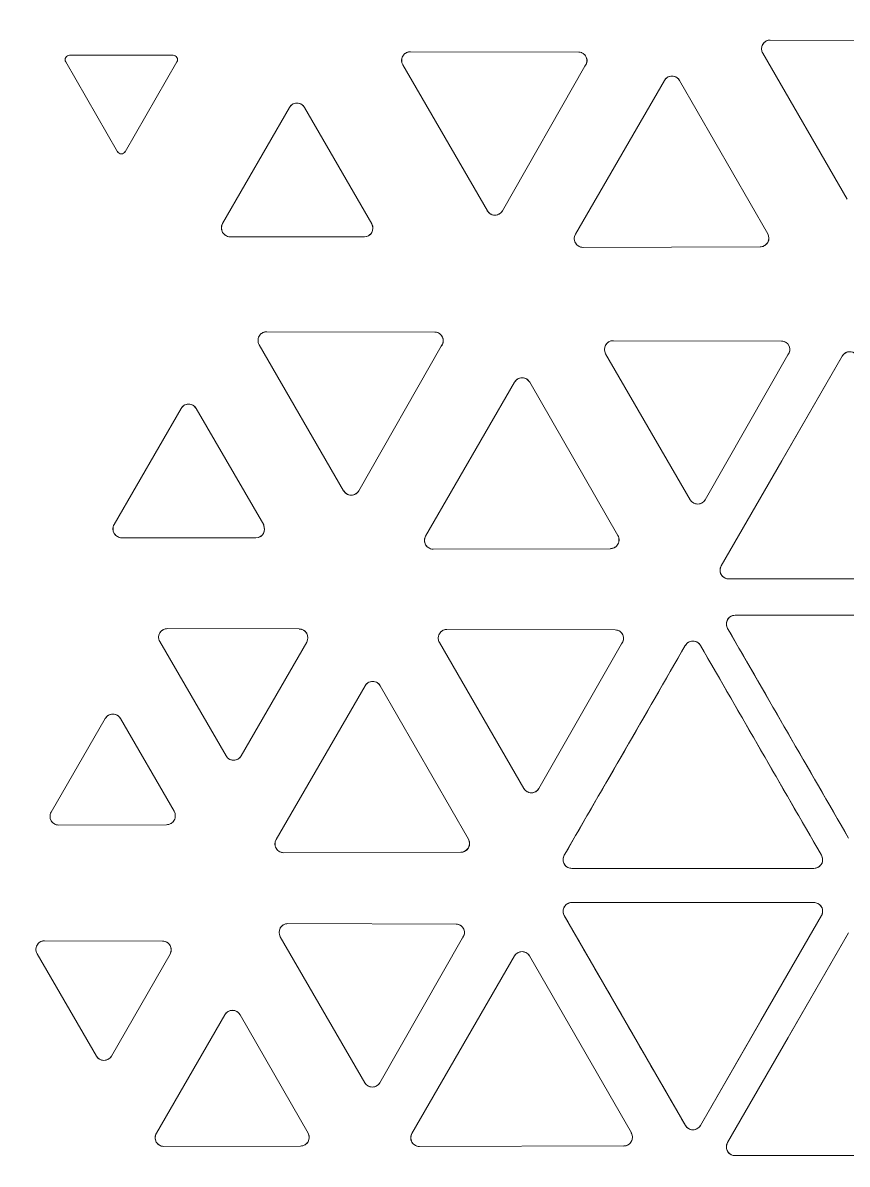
# Model space of a CAD drawing. Header units: millimetres. Extents: x 177 to 25619, y -4018 to 1995.
# Drawn here: x 3680.4 to 3774.7, y -1815.6 to -1685.1 of the extents above; entities that cross this region are included whole.
import ezdxf

# ---------------------------------------------------------------- set-up
doc = ezdxf.new("R2010")
doc.units = ezdxf.units.MM
doc.layers.add('A-ELEC-MECH-EQUIP', color=7, linetype='Continuous', lineweight=5)
doc.layers.add('CASSETTE UNIT 4.5 TR', color=7, linetype='Continuous', lineweight=9)

# ---------------------------------------------------------------- blocks, each defined once
blk = doc.blocks.new('CAN_MC-MCH_Cassette Indoor Unit2 - 2_0 TR-1113041-CONCOURSE LEVEL  VAC LAYOUT SHEET 2 OF 2')
at = {"layer": 'A-ELEC-MECH-EQUIP', "color": 6, "true_color": 0xff00ff}
for p, q in [((25.03, 302.32), (13.34, 295.54)), ((13.34, 295.54), (25.03, 302.32)), ((26.49, 287.97), (26.53, 301.46)), ((26.53, 301.46), (26.49, 287.97)), ((26.53, 301.46), (26.53, 301.46)), ((51.94, 294.52), (41.24, 300.72)), ((41.24, 300.72), (51.94, 294.52)), ((39.75, 299.85), (39.79, 287.53)), ((39.79, 287.53), (39.75, 299.85)), ((39.75, 299.85), (39.75, 299.85)), ((127, 299.05), (116.74, 293.13)), ((116.74, 293.13), (127, 299.05)), ((127.77, 286.76), (127.77, 298.61)), ((127.77, 298.61), (127.77, 286.76)), ((13.34, 295.54), (13.34, 295.54)), ((13.34, 293.81), (24.99, 287.11)), ((24.99, 287.11), (13.34, 293.81)), ((41.32, 286.65), (51.94, 292.79)), ((51.94, 292.79), (41.32, 286.65)), ((72.59, 292.62), (72.59, 277.28)), ((72.59, 277.28), (72.59, 292.62)), ((87.39, 285.85), (74.12, 293.5)), ((74.12, 293.5), (87.39, 285.85)), ((74.12, 293.5), (74.12, 293.5)), ((116.74, 292.26), (127.03, 286.32)), ((127.03, 286.32), (116.74, 292.26)), ((18.07, 280.83), (4.51, 288.68)), ((4.51, 288.68), (18.07, 280.83)), ((3.01, 287.82), (3.05, 272.18)), ((3.05, 272.18), (3.01, 287.82)), ((3.01, 287.82), (3.01, 287.82)), ((24.99, 287.11), (24.99, 287.11)), ((60.72, 288.28), (47.66, 280.71)), ((47.66, 280.71), (60.72, 288.28)), ((62.17, 272.34), (62.21, 287.42)), ((62.21, 287.42), (62.17, 272.34)), ((62.21, 287.42), (62.21, 287.42)), ((41.32, 286.65), (41.32, 286.65)), ((87.39, 285.85), (87.39, 285.85)), ((127.03, 286.32), (127.03, 286.32)), ((74.08, 276.4), (87.39, 284.14)), ((87.39, 284.14), (74.08, 276.4)), ((121.8, 273.46), (108.53, 281.11)), ((108.53, 281.11), (121.8, 273.46)), ((108.53, 281.11), (108.53, 281.11)), ((107.01, 280.22), (107.01, 264.88)), ((107.01, 264.88), (107.01, 280.22)), ((4.54, 271.32), (18.07, 279.1)), ((18.07, 279.1), (4.54, 271.32)), ((18.07, 279.1), (18.07, 279.1)), ((47.66, 278.98), (60.68, 271.48)), ((60.68, 271.48), (47.66, 278.98)), ((47.66, 278.98), (47.66, 278.98)), ((94.66, 276.92), (77.97, 267.25)), ((77.97, 267.25), (94.66, 276.92)), ((96.1, 256.8), (96.15, 276.05)), ((96.15, 276.05), (96.1, 256.8)), ((26.98, 274.5), (10.29, 264.83)), ((10.29, 264.83), (26.98, 274.5)), ((36.59, 274.11), (36.64, 253.83)), ((36.64, 253.83), (36.59, 274.11)), ((36.59, 274.11), (36.59, 274.11)), ((55.68, 264.79), (38.09, 274.97)), ((38.09, 274.97), (55.68, 264.79)), ((28.43, 254.38), (28.48, 273.64)), ((28.48, 273.64), (28.43, 254.38)), ((121.8, 273.46), (121.8, 273.46)), ((3.05, 272.18), (3.05, 272.18)), ((62.17, 272.34), (62.17, 272.34)), ((108.49, 264.01), (121.8, 271.74)), ((121.8, 271.74), (108.49, 264.01)), ((77.97, 265.52), (94.51, 256.08)), ((94.51, 256.08), (77.97, 265.52)), ((77.97, 265.52), (77.97, 265.52)), ((10.29, 263.1), (26.84, 253.67)), ((26.84, 253.67), (10.29, 263.1)), ((10.29, 263.1), (10.29, 263.1)), ((38.15, 252.98), (55.68, 263.06)), ((55.68, 263.06), (38.15, 252.98)), ((55.68, 263.06), (55.68, 263.06)), ((126.67, 260.48), (109.98, 250.81)), ((109.98, 250.81), (126.67, 260.48)), ((3, 258.58), (3.06, 235.2)), ((3.06, 235.2), (3, 258.58)), ((24.78, 247.7), (4.5, 259.44)), ((4.5, 259.44), (24.78, 247.7)), ((128.12, 240.36), (128.17, 259.62)), ((128.17, 259.62), (128.12, 240.36)), ((90.39, 247.69), (72.8, 257.87)), ((72.8, 257.87), (90.39, 247.69)), ((60.62, 256.3), (43.93, 246.63)), ((43.93, 246.63), (60.62, 256.3)), ((71.3, 257.01), (71.35, 236.73)), ((71.35, 236.73), (71.3, 257.01)), ((71.3, 257.01), (71.3, 257.01)), ((94.51, 256.08), (94.51, 256.08)), ((62.07, 236.18), (62.12, 255.43)), ((62.12, 255.43), (62.07, 236.18)), ((26.84, 253.67), (26.84, 253.67)), ((36.64, 253.83), (36.64, 253.83)), ((109.98, 249.08), (126.53, 239.65)), ((126.53, 239.65), (109.98, 249.08)), ((109.98, 249.08), (109.98, 249.08)), ((4.55, 234.33), (24.78, 245.98)), ((24.78, 245.98), (4.55, 234.33)), ((24.78, 245.98), (24.78, 245.98)), ((72.86, 235.88), (90.39, 245.96)), ((90.39, 245.96), (72.86, 235.88)), ((90.39, 245.96), (90.39, 245.96)), ((43.93, 244.9), (60.48, 235.46)), ((60.48, 235.46), (43.93, 244.9)), ((43.93, 244.9), (43.93, 244.9)), ((5.41, 228.15), (29.4, 242.01)), ((36.3, 242.01), (60.29, 228.16)), ((30.89, 213.44), (30.89, 241.14)), ((30.89, 241.14), (30.89, 213.44)), ((30.89, 241.14), (30.89, 241.14)), ((34.8, 241.14), (34.8, 213.44)), ((34.8, 213.44), (34.8, 241.14)), ((34.8, 241.14), (34.8, 241.14)), ((124.89, 230.55), (107.3, 240.73)), ((107.3, 240.73), (124.89, 230.55)), ((105.8, 239.87), (105.85, 219.59)), ((105.85, 219.59), (105.8, 239.87)), ((105.8, 239.87), (105.8, 239.87)), ((126.53, 239.65), (126.53, 239.65)), ((71.35, 236.73), (71.35, 236.73)), ((93.64, 237.28), (76.95, 227.61)), ((76.95, 227.61), (93.64, 237.28)), ((95.08, 217.16), (95.13, 236.41)), ((95.13, 236.41), (95.08, 217.16)), ((60.48, 235.46), (60.48, 235.46)), ((4.55, 234.33), (4.55, 234.33)), ((107.36, 218.73), (124.89, 228.82)), ((124.89, 228.82), (107.36, 218.73)), ((124.89, 228.82), (124.89, 228.82)), ((29.4, 212.58), (5.41, 226.43)), ((60.29, 226.43), (36.3, 212.58)), ((76.95, 225.88), (93.5, 216.44)), ((93.5, 216.44), (76.95, 225.88)), ((76.95, 225.88), (76.95, 225.88)), ((3.45, 223.32), (27.44, 209.47)), ((38.25, 209.47), (62.24, 223.32)), ((67.89, 223.18), (67.89, 195.48)), ((67.89, 195.48), (67.89, 223.18)), ((69.39, 224.05), (93.38, 210.2)), ((1.96, 222.46), (1.96, 194.76)), ((1.96, 194.76), (1.96, 222.46)), ((63.74, 222.46), (63.74, 194.76)), ((105.85, 219.59), (105.85, 219.59)), ((128, 219.31), (111.31, 209.64)), ((111.31, 209.64), (128, 219.31)), ((129.45, 199.19), (129.5, 218.44)), ((129.5, 218.44), (129.45, 199.19)), ((93.5, 216.44), (93.5, 216.44))]:
    blk.add_line(p, q, dxfattribs=at)
at = {"layer": 'A-ELEC-MECH-EQUIP', "color": 6, "true_color": 0xff00ff, "flags": 128}
for points in [[(72.59, 277.28), (72.64, 276.99), (72.76, 276.73), (72.96, 276.51), (73.22, 276.37), (73.5, 276.31), (73.79, 276.33), (74.08, 276.4)], [(107.01, 264.88), (107.05, 264.6), (107.18, 264.33), (107.38, 264.12), (107.63, 263.97), (107.92, 263.91), (108.21, 263.93), (108.49, 264.01)], [(29.4, 242.01), (29.61, 242.1), (29.84, 242.14), (30.07, 242.13), (30.29, 242.06), (30.49, 241.94), (30.66, 241.78), (30.79, 241.59), (30.86, 241.37), (30.89, 241.14)], [(34.8, 241.14), (34.83, 241.37), (34.91, 241.59), (35.03, 241.79), (35.2, 241.95), (35.4, 242.06), (35.62, 242.13), (35.86, 242.14), (36.08, 242.1), (36.3, 242.01)], [(5.41, 226.43), (17.4, 219.5), (29.4, 212.58)], [(1.96, 222.46), (1.98, 222.69), (2.06, 222.91), (2.19, 223.1), (2.36, 223.26), (2.56, 223.38), (2.78, 223.44), (3.01, 223.46), (3.24, 223.41), (3.45, 223.32)], [(27.44, 209.47), (15.45, 216.4), (3.45, 223.32)], [(62.24, 223.32), (62.46, 223.42), (62.69, 223.46), (62.92, 223.44), (63.14, 223.38), (63.34, 223.26), (63.51, 223.1), (63.63, 222.91), (63.71, 222.69), (63.74, 222.46)], [(67.89, 223.18), (67.92, 223.42), (68, 223.63), (68.13, 223.83), (68.29, 223.99), (68.49, 224.1), (68.72, 224.17), (68.95, 224.18), (69.18, 224.14), (69.39, 224.05)], [(93.38, 210.2), (81.38, 217.12), (69.39, 224.05)], [(63.74, 194.76), (63.74, 208.61), (63.74, 222.46)], [(30.89, 213.44), (30.86, 213.21), (30.79, 212.99), (30.66, 212.8), (30.49, 212.64), (30.29, 212.52), (30.07, 212.46), (29.84, 212.45), (29.61, 212.49), (29.4, 212.58)], [(36.3, 212.58), (36.08, 212.49), (35.86, 212.45), (35.62, 212.46), (35.4, 212.52), (35.2, 212.64), (35.04, 212.8), (34.91, 212.99), (34.83, 213.21), (34.8, 213.44)], [(93.38, 210.2), (93.57, 210.06), (93.72, 209.88), (93.82, 209.67), (93.87, 209.45), (93.87, 209.22), (93.82, 209), (93.72, 208.79), (93.57, 208.61), (93.38, 208.47)]]:
    blk.add_lwpolyline(points, dxfattribs=at)
at = {"layer": 'A-ELEC-MECH-EQUIP', "color": 6, "true_color": 0xff00ff}
for centre, radius, start, end in [((0, 0), 433.5, 360, 180), ((0, 0), 412.75, 0, 180), ((0, 0), 396.14, 360, 180), ((0, 0), 395.97, 360, 180), ((0, 0), 395.57, 360, 180), ((0, 0), 394.39, 360, 180), ((0, 0), 372.71, 0, 180), ((0, 0), 372.2, 360, 180), ((0, 0), 361.63, 0, 180), ((25.53, 301.46), 0.996, 0.0503, 120.105), ((40.74, 299.85), 0.995, 59.9306, 180.2968), ((127.26, 298.61), 0.509, 0, 119.9708), ((13.84, 294.68), 0.996, 119.9223, 240.0777), ((51.44, 293.66), 0.998, 300.0869, 59.9306), ((73.61, 292.62), 1.02, 60.1739, 180), ((117, 292.7), 0.505, 119.9708, 240), ((4, 287.82), 0.999, 59.9227, 179.9039), ((61.22, 287.42), 0.996, 359.9925, 120.1137), ((25.49, 287.98), 0.999, 240.3925, 359.8175), ((40.81, 287.53), 1.02, 180.1822, 299.9731), ((86.89, 284.99), 0.992, 300.1521, 59.8479), ((127.27, 286.76), 0.499, 240.8062, 0), ((17.57, 279.97), 0.998, 300.0773, 59.9227), ((48.16, 279.84), 0.998, 120.1137, 239.8863), ((108.03, 280.22), 1.02, 60.1739, 180), ((73.57, 277.28), 0.976, 180, 300.1061), ((95.16, 276.05), 0.997, 359.8486, 119.9969), ((27.48, 273.64), 0.997, 359.8486, 119.9969), ((37.59, 274.11), 0.999, 59.9454, 179.8812), ((121.3, 272.6), 0.992, 300.1521, 59.8479), ((4.04, 272.18), 0.994, 179.9322, 299.9133), ((61.17, 272.34), 0.996, 240.0531, 0.1208), ((78.47, 266.38), 0.998, 120.0869, 239.9131), ((10.79, 263.97), 0.998, 120.0869, 239.9131), ((55.18, 263.93), 0.998, 300.0546, 59.9454), ((107.98, 264.88), 0.976, 180, 300.1061), ((127.17, 259.62), 0.997, 359.8486, 119.9969), ((4, 258.58), 0.996, 60.0334, 180.1405), ((72.3, 257.01), 0.999, 59.9454, 179.8812), ((61.12, 255.44), 0.997, 359.8486, 119.9969), ((95.15, 256.8), 0.956, 228.5413, 359.8486), ((27.47, 254.38), 0.956, 228.5413, 359.8486), ((37.65, 253.85), 1, 180.6962, 299.9133), ((110.48, 249.95), 0.998, 120.0869, 239.9131), ((24.28, 246.84), 0.998, 300.065, 59.935), ((89.89, 246.83), 0.998, 300.0546, 59.9454), ((44.43, 245.77), 0.998, 120.0869, 239.9131), ((106.8, 239.86), 0.999, 59.9454, 179.8812), ((127.16, 240.36), 0.956, 228.5413, 359.8486), ((72.36, 236.75), 1, 180.6962, 299.9133), ((94.14, 236.41), 0.997, 359.8486, 119.9969), ((4.05, 235.2), 0.996, 180.1405, 299.7296), ((61.11, 236.18), 0.956, 228.5413, 359.8486), ((124.39, 229.69), 0.998, 300.0546, 59.9454), ((5.91, 227.29), 0.996, 120, 240), ((59.79, 227.29), 0.996, 300, 60), ((77.45, 226.74), 0.998, 120.0869, 239.9131), ((106.86, 219.6), 1, 180.6962, 299.9133), ((128.5, 218.45), 0.997, 359.8486, 119.9969), ((94.13, 217.16), 0.956, 228.5413, 359.8486)]:
    blk.add_arc(centre, radius, start, end, dxfattribs=at)
for points, knots in [([(26.53, 301.46), (26.53, 301.61), (26.46, 301.91), (26.15, 302.31), (25.61, 302.51), (25.21, 302.42), (25.03, 302.32)], [-1, -1, -1, -1, -0.785714, -0.571429, -0.285714, 0, 0, 0, 0]), ([(4.51, 288.68), (4.38, 288.76), (4.08, 288.85), (3.68, 288.79), (3.37, 288.61), (3.17, 288.39), (3.04, 288.12), (3.01, 287.92), (3.01, 287.82)], [-1, -1, -1, -1, -0.785714, -0.571429, -0.428571, -0.285714, -0.142857, 0, 0, 0, 0]), ([(62.21, 287.42), (62.21, 287.57), (62.15, 287.87), (61.83, 288.27), (61.3, 288.48), (60.89, 288.38), (60.72, 288.28)], [-1, -1, -1, -1, -0.785714, -0.571429, -0.285714, 0, 0, 0, 0]), ([(24.99, 287.11), (25.12, 287.03), (25.42, 286.94), (25.92, 287.02), (26.28, 287.31), (26.46, 287.68), (26.49, 287.87), (26.49, 287.97)], [-1, -1, -1, -1, -0.785714, -0.571429, -0.285714, -0.142857, 0, 0, 0, 0]), ([(39.79, 287.53), (39.79, 287.38), (39.86, 287.07), (40.18, 286.66), (40.73, 286.45), (41.15, 286.54), (41.32, 286.65)], [-1, -1, -1, -1, -0.785714, -0.571429, -0.285714, 0, 0, 0, 0]), ([(96.15, 276.05), (96.15, 276.2), (96.09, 276.5), (95.77, 276.9), (95.24, 277.11), (94.83, 277.02), (94.66, 276.92)], [-1, -1, -1, -1, -0.785714, -0.571429, -0.285714, 0, 0, 0, 0]), ([(28.48, 273.64), (28.48, 273.78), (28.41, 274.08), (28.1, 274.48), (27.56, 274.69), (27.16, 274.6), (26.98, 274.5)], [-1, -1, -1, -1, -0.785714, -0.571429, -0.285714, 0, 0, 0, 0]), ([(121.8, 271.74), (121.89, 271.79), (122.04, 271.91), (122.21, 272.16), (122.33, 272.54), (122.25, 273.05), (121.97, 273.36), (121.8, 273.46)], [-1, -1, -1, -1, -0.857143, -0.714286, -0.571429, -0.285714, 0, 0, 0, 0]), ([(3.05, 272.18), (3.05, 272.03), (3.12, 271.74), (3.43, 271.34), (3.96, 271.13), (4.37, 271.22), (4.54, 271.32)], [-1, -1, -1, -1, -0.785714, -0.571429, -0.285714, 0, 0, 0, 0]), ([(128.17, 259.62), (128.17, 259.76), (128.1, 260.06), (127.85, 260.38), (127.54, 260.56), (127.25, 260.63), (126.94, 260.6), (126.76, 260.53), (126.67, 260.48)], [-1, -1, -1, -1, -0.785714, -0.571429, -0.428571, -0.285714, -0.142857, 0, 0, 0, 0]), ([(4.5, 259.44), (4.37, 259.52), (4.07, 259.61), (3.67, 259.55), (3.37, 259.37), (3.16, 259.15), (3.03, 258.88), (3, 258.68), (3, 258.58)], [-1, -1, -1, -1, -0.785714, -0.571429, -0.428571, -0.285714, -0.142857, 0, 0, 0, 0]), ([(62.12, 255.43), (62.12, 255.58), (62.05, 255.88), (61.73, 256.28), (61.2, 256.49), (60.79, 256.4), (60.62, 256.3)], [-1, -1, -1, -1, -0.785714, -0.571429, -0.285714, 0, 0, 0, 0]), ([(26.84, 253.67), (26.96, 253.56), (27.24, 253.42), (27.67, 253.42), (28.01, 253.57), (28.24, 253.79), (28.39, 254.07), (28.43, 254.28), (28.43, 254.38)], [-1, -1, -1, -1, -0.785714, -0.571429, -0.428571, -0.285714, -0.142857, 0, 0, 0, 0]), ([(36.64, 253.83), (36.64, 253.69), (36.71, 253.39), (37.03, 252.99), (37.57, 252.78), (37.97, 252.88), (38.15, 252.98)], [-1, -1, -1, -1, -0.785714, -0.571429, -0.285714, 0, 0, 0, 0]), ([(30.89, 241.14), (30.89, 241.34), (30.8, 241.64), (30.53, 241.93), (30.29, 242.07), (30.05, 242.14), (29.75, 242.15), (29.53, 242.08), (29.4, 242.01)], [0, 0, 0, 0, 0.285714, 0.428571, 0.571429, 0.678571, 0.785714, 1, 1, 1, 1]), ([(36.3, 242.01), (36.12, 242.11), (35.82, 242.18), (35.43, 242.09), (35.19, 241.95), (35.01, 241.77), (34.85, 241.51), (34.8, 241.3), (34.8, 241.14)], [0, 0, 0, 0, 0.285714, 0.428571, 0.571429, 0.678571, 0.785714, 1, 1, 1, 1]), ([(71.35, 236.73), (71.36, 236.59), (71.43, 236.29), (71.75, 235.89), (72.28, 235.68), (72.69, 235.78), (72.86, 235.88)], [-1, -1, -1, -1, -0.785714, -0.571429, -0.285714, 0, 0, 0, 0]), ([(95.13, 236.41), (95.14, 236.56), (95.07, 236.86), (94.81, 237.18), (94.51, 237.35), (94.21, 237.42), (93.91, 237.4), (93.73, 237.33), (93.64, 237.28)], [-1, -1, -1, -1, -0.785714, -0.571429, -0.428571, -0.285714, -0.142857, 0, 0, 0, 0]), ([(3.06, 235.2), (3.06, 235.05), (3.13, 234.75), (3.44, 234.35), (3.97, 234.15), (4.38, 234.24), (4.55, 234.33)], [-1, -1, -1, -1, -0.785714, -0.571429, -0.285714, 0, 0, 0, 0]), ([(3.45, 223.32), (3.27, 223.42), (2.98, 223.49), (2.58, 223.4), (2.34, 223.27), (2.16, 223.09), (2.01, 222.83), (1.96, 222.61), (1.96, 222.46)], [0, 0, 0, 0, 0.285714, 0.428571, 0.571429, 0.678571, 0.785714, 1, 1, 1, 1]), ([(63.74, 222.46), (63.74, 222.66), (63.65, 222.96), (63.38, 223.25), (63.14, 223.39), (62.89, 223.46), (62.59, 223.47), (62.38, 223.4), (62.24, 223.32)], [0, 0, 0, 0, 0.285714, 0.428571, 0.571429, 0.678571, 0.785714, 1, 1, 1, 1]), ([(69.39, 224.05), (69.21, 224.15), (68.91, 224.22), (68.52, 224.13), (68.28, 223.99), (68.1, 223.81), (67.95, 223.56), (67.9, 223.34), (67.89, 223.18)], [0, 0, 0, 0, 0.285714, 0.428571, 0.571429, 0.678571, 0.785714, 1, 1, 1, 1]), ([(105.85, 219.59), (105.86, 219.44), (105.93, 219.15), (106.18, 218.83), (106.49, 218.65), (106.78, 218.59), (107.09, 218.61), (107.27, 218.68), (107.36, 218.73)], [-1, -1, -1, -1, -0.785714, -0.571429, -0.428571, -0.285714, -0.142857, 0, 0, 0, 0]), ([(129.5, 218.44), (129.5, 218.59), (129.43, 218.89), (129.18, 219.21), (128.87, 219.39), (128.58, 219.46), (128.28, 219.43), (128.09, 219.36), (128, 219.31)], [-1, -1, -1, -1, -0.785714, -0.571429, -0.428571, -0.285714, -0.142857, 0, 0, 0, 0]), ([(29.4, 212.58), (29.57, 212.48), (29.87, 212.41), (30.27, 212.5), (30.51, 212.64), (30.68, 212.81), (30.84, 213.07), (30.89, 213.29), (30.89, 213.44)], [0, 0, 0, 0, 0.285714, 0.428571, 0.571429, 0.678571, 0.785714, 1, 1, 1, 1]), ([(34.8, 213.44), (34.8, 213.24), (34.89, 212.95), (35.17, 212.65), (35.41, 212.51), (35.65, 212.45), (35.95, 212.44), (36.17, 212.5), (36.3, 212.58)], [0, 0, 0, 0, 0.285714, 0.428571, 0.571429, 0.678571, 0.785714, 1, 1, 1, 1]), ([(93.38, 208.47), (93.47, 208.52), (93.62, 208.65), (93.8, 208.9), (93.88, 209.18), (93.88, 209.46), (93.82, 209.7), (93.68, 209.97), (93.51, 210.12), (93.38, 210.2)], [0, 0, 0, 0, 0.142857, 0.285714, 0.428571, 0.571429, 0.678571, 0.785714, 1, 1, 1, 1])]:
    blk.add_open_spline(points, degree=3, knots=knots, dxfattribs=at)
for points in [[(41.24, 300.72), (41.15, 300.76), (40.97, 300.84), (40.67, 300.86), (40.37, 300.79), (40.11, 300.64), (39.9, 300.42), (39.77, 300.15), (39.75, 299.95), (39.75, 299.85)], [(127.77, 298.61), (127.77, 298.7), (127.72, 298.87), (127.53, 299.07), (127.26, 299.14), (127.08, 299.09), (127, 299.05)], [(13.34, 295.54), (13.25, 295.49), (13.1, 295.37), (12.93, 295.12), (12.84, 294.83), (12.84, 294.53), (12.93, 294.24), (13.1, 293.99), (13.25, 293.86), (13.34, 293.81)], [(51.94, 292.79), (52.02, 292.84), (52.18, 292.97), (52.35, 293.22), (52.44, 293.51), (52.44, 293.81), (52.35, 294.1), (52.18, 294.35), (52.02, 294.47), (51.94, 294.52)], [(74.12, 293.5), (74.03, 293.55), (73.84, 293.63), (73.53, 293.65), (73.23, 293.58), (72.96, 293.42), (72.76, 293.2), (72.62, 292.92), (72.59, 292.72), (72.59, 292.62)], [(116.74, 293.13), (116.67, 293.09), (116.54, 292.96), (116.47, 292.7), (116.54, 292.43), (116.67, 292.3), (116.74, 292.26)], [(87.39, 284.14), (87.47, 284.19), (87.63, 284.31), (87.8, 284.56), (87.89, 284.84), (87.89, 285.14), (87.8, 285.43), (87.63, 285.68), (87.47, 285.8), (87.39, 285.85)], [(127.03, 286.32), (127.1, 286.28), (127.28, 286.23), (127.53, 286.31), (127.72, 286.5), (127.77, 286.67), (127.77, 286.76)], [(18.07, 279.1), (18.15, 279.15), (18.31, 279.28), (18.48, 279.53), (18.57, 279.82), (18.57, 280.12), (18.48, 280.41), (18.31, 280.65), (18.15, 280.78), (18.07, 280.83)], [(47.66, 280.71), (47.57, 280.66), (47.41, 280.53), (47.24, 280.28), (47.15, 280), (47.15, 279.69), (47.24, 279.41), (47.41, 279.16), (47.57, 279.03), (47.66, 278.98)], [(108.53, 281.11), (108.44, 281.16), (108.25, 281.23), (107.95, 281.25), (107.65, 281.18), (107.38, 281.03), (107.17, 280.8), (107.04, 280.53), (107.01, 280.32), (107.01, 280.22)], [(38.09, 274.97), (38, 275.02), (37.81, 275.09), (37.51, 275.12), (37.22, 275.05), (36.96, 274.9), (36.75, 274.68), (36.62, 274.41), (36.59, 274.21), (36.59, 274.11)], [(60.68, 271.48), (60.76, 271.43), (60.95, 271.36), (61.25, 271.33), (61.55, 271.4), (61.81, 271.55), (62.01, 271.78), (62.14, 272.05), (62.17, 272.25), (62.17, 272.34)], [(77.97, 267.25), (77.88, 267.2), (77.72, 267.07), (77.55, 266.82), (77.46, 266.54), (77.46, 266.23), (77.55, 265.95), (77.72, 265.7), (77.88, 265.57), (77.97, 265.52)], [(10.29, 264.83), (10.21, 264.78), (10.05, 264.66), (9.88, 264.41), (9.79, 264.12), (9.79, 263.82), (9.88, 263.53), (10.05, 263.28), (10.21, 263.15), (10.29, 263.1)], [(55.68, 263.06), (55.77, 263.11), (55.92, 263.24), (56.09, 263.49), (56.18, 263.78), (56.18, 264.08), (56.09, 264.37), (55.92, 264.62), (55.77, 264.74), (55.68, 264.79)], [(72.8, 257.87), (72.71, 257.92), (72.53, 258), (72.23, 258.02), (71.93, 257.95), (71.67, 257.8), (71.46, 257.58), (71.33, 257.31), (71.3, 257.11), (71.3, 257.01)], [(94.51, 256.08), (94.59, 256.01), (94.77, 255.9), (95.08, 255.83), (95.4, 255.86), (95.69, 255.99), (95.92, 256.21), (96.07, 256.48), (96.1, 256.69), (96.1, 256.8)], [(109.98, 250.81), (109.89, 250.76), (109.74, 250.64), (109.57, 250.39), (109.48, 250.1), (109.48, 249.8), (109.57, 249.51), (109.74, 249.26), (109.89, 249.13), (109.98, 249.08)], [(24.78, 245.98), (24.86, 246.03), (25.02, 246.15), (25.19, 246.4), (25.28, 246.69), (25.28, 246.99), (25.19, 247.28), (25.02, 247.53), (24.86, 247.65), (24.78, 247.7)], [(90.39, 245.96), (90.48, 246.01), (90.64, 246.14), (90.81, 246.39), (90.89, 246.68), (90.9, 246.98), (90.81, 247.27), (90.64, 247.52), (90.48, 247.64), (90.39, 247.69)], [(43.93, 246.63), (43.84, 246.58), (43.69, 246.45), (43.52, 246.2), (43.43, 245.92), (43.43, 245.62), (43.52, 245.33), (43.69, 245.08), (43.84, 244.95), (43.93, 244.9)], [(29.4, 242.01), (25.4, 239.7), (17.4, 235.08), (9.41, 230.46), (5.41, 228.15)], [(60.29, 228.16), (56.29, 230.46), (48.29, 235.08), (40.3, 239.7), (36.3, 242.01)], [(107.3, 240.73), (107.21, 240.78), (107.03, 240.85), (106.72, 240.88), (106.43, 240.81), (106.17, 240.66), (105.96, 240.44), (105.83, 240.16), (105.8, 239.97), (105.8, 239.87)], [(126.53, 239.65), (126.61, 239.58), (126.78, 239.47), (127.09, 239.39), (127.41, 239.42), (127.7, 239.55), (127.93, 239.77), (128.08, 240.05), (128.12, 240.26), (128.12, 240.36)], [(60.48, 235.46), (60.55, 235.4), (60.73, 235.28), (61.04, 235.21), (61.36, 235.24), (61.65, 235.37), (61.88, 235.59), (62.03, 235.87), (62.06, 236.07), (62.07, 236.18)], [(124.89, 228.82), (124.98, 228.87), (125.14, 229), (125.31, 229.25), (125.39, 229.53), (125.39, 229.83), (125.31, 230.12), (125.14, 230.37), (124.98, 230.5), (124.89, 230.55)], [(5.41, 228.15), (5.32, 228.11), (5.16, 227.98), (4.99, 227.73), (4.91, 227.44), (4.91, 227.14), (4.99, 226.85), (5.16, 226.6), (5.32, 226.48), (5.41, 226.43)], [(60.29, 226.43), (60.37, 226.48), (60.53, 226.6), (60.7, 226.85), (60.79, 227.14), (60.79, 227.44), (60.7, 227.73), (60.53, 227.98), (60.37, 228.11), (60.29, 228.16)], [(76.95, 227.61), (76.86, 227.56), (76.7, 227.43), (76.54, 227.18), (76.45, 226.89), (76.45, 226.59), (76.53, 226.3), (76.7, 226.05), (76.86, 225.93), (76.95, 225.88)], [(36.3, 212.58), (40.3, 214.89), (48.29, 219.51), (56.29, 224.12), (60.29, 226.43)], [(62.24, 223.32), (58.25, 221.02), (50.25, 216.4), (42.25, 211.78), (38.25, 209.47)], [(93.5, 216.44), (93.57, 216.37), (93.75, 216.26), (94.06, 216.19), (94.38, 216.22), (94.67, 216.35), (94.9, 216.56), (95.05, 216.84), (95.08, 217.05), (95.08, 217.16)]]:
    blk.add_open_spline(points, degree=3, dxfattribs=at)

msp = doc.modelspace()

# ---------------------------------------------------------------- block references
at = {"layer": 'CASSETTE UNIT 4.5 TR', "color": 6, "true_color": 0xff00ff, "rotation": 89.99855954599118}
msp.add_blockref('CAN_MC-MCH_Cassette Indoor Unit2 - 2_0 TR-1113041-CONCOURSE LEVEL  VAC LAYOUT SHEET 2 OF 2', (3984.31, -1816.57), dxfattribs=at)

doc.saveas('drawing.dxf')
